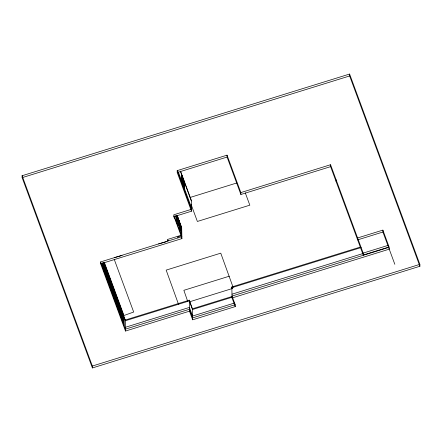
<?xml version="1.0" encoding="UTF-8"?>
<svg xmlns="http://www.w3.org/2000/svg" width="442" height="442" viewBox="0 0 442 442"><rect width="100%" height="100%" fill="white"/><g stroke="black" fill="none" stroke-linecap="round" stroke-linejoin="round"><path stroke-width="0.66" d="M22.1 175.734L349.605 74.046L419.861 264.355L419.9 266.266L92.395 367.954L22.139 177.645L22.1 175.734L92.356 366.042L92.395 367.954M22.139 177.645L349.644 75.958L349.605 74.046M174.689 216.47L174.502 218.575L173.811 216.702L191.502 211.21L177.225 172.54L177.192 170.629L227.039 155.153L240.857 192.579L240.896 194.491L330.599 166.64L330.566 164.728L240.857 192.579M177.225 172.54L227.077 157.065L227.039 155.153M181.308 174.855L183.949 181.684M181.314 175.142L181.645 175.043L184.408 182.524L184.292 187.988M181.529 180.507L181.645 175.043M184.076 182.629L184.408 182.524M236.835 182.949L190.264 197.414L190.275 198.154M174.463 216.663L181.452 234.912M180.839 227.343L181.303 227.194A120.218 14.846 72.8 0 0 176.982 215.315M180.922 227.564L181.364 227.431M181.308 235.194L167.286 239.547L167.689 240.641M125.489 331.052L125.279 320.041L189.275 300.168L189.485 311.179L125.489 331.052L100.671 263.824L100.638 261.913L181.861 236.697L181.375 235.382L180.933 235.52L181.082 235.923L177.645 236.989L177.977 237.901M122.097 255.476L114.445 257.625M166.242 241.768L158.595 243.918M100.671 263.824L181.9 238.608L181.684 227.597L177.314 215.762M229.271 276.211L183.866 290.311L187.706 301.405M382.877 230.116L357.6 237.962L357.639 239.873L382.91 232.028L382.877 230.116L389.198 247.249L389.236 249.161L232.056 297.963L235.243 306.588L192.668 319.804L189.485 311.179M232.056 297.963L231.846 286.952L360.534 246.995M361.202 247.537L231.862 287.692L232.243 288.725M232.42 288.499L189.845 301.715L189.861 302.461M363.23 255.012L363.191 253.1L388.463 245.255L388.501 247.166L363.23 255.012L330.599 166.64M125.418 327.284L189.414 307.417L192.596 316.041L234.514 303.024M231.984 294.195L362.86 253.564M232.022 296.052L388.54 247.454M192.668 319.804L192.458 308.792L232.409 296.389M232.426 297.129L192.469 309.538L189.287 300.914L125.29 320.781L103.815 262.609M232.702 297.897L235.205 304.676L192.629 317.892L189.447 309.267L125.451 329.141L100.638 261.913M92.356 366.042L419.861 264.355M349.644 75.958L419.9 266.266M382.91 232.028L394.828 264.299M330.566 164.728L363.191 253.1M245.288 192.872L249.824 205.171L197.375 221.459L191.099 204.464M227.077 157.065L240.896 194.491M231.846 286.952L232.227 287.985M180.563 171.142L191.292 200.198L191.502 211.21M180.342 171.242L191.303 200.939M181.85 178.159L184.303 184.8M181.75 180.441L184.513 187.922M178.308 171.894L191.43 207.442M177.192 170.629L191.463 209.298L173.772 214.79L173.811 216.702M176.999 215.624L181.701 228.337M176.596 215.403L177.855 218.818L177.839 217.9M176.601 215.646L177.861 219.066L177.922 222.105L176.446 218.121L176.402 215.69M175.64 215.939L176.275 217.646L176.225 215.21M175.645 216.182L176.275 217.889L176.336 220.934M181.275 233.569L181.264 226.459M174.728 218.508L181.491 236.824L181.303 227.194M181.9 238.608L181.242 235.619M168.728 240.774L168.579 240.365L167.297 240.768L167.446 241.172M189.275 300.168L192.458 308.792M114.246 259.399L133.677 312.035L123.948 315.505L104.279 262.233M104.041 262.509L125.279 320.041M103.715 263.001L123.953 317.82L124.103 325.478M103.472 262.603L123.959 318.107M103.478 262.874L104.373 265.299L104.434 268.653M102.312 262.902L103.213 265.465L103.279 268.819L102.157 265.786L102.108 263.101M181.137 226.967L178.993 221.011A108.102 13.348 72.8 0 0 177.032 215.69M336.152 179.861L336.191 181.778M235.205 304.676L235.243 306.588M233.105 287.311L220.757 253.161L166.164 270.112L178.507 304.262M184.353 187.303L184.259 182.303L181.806 175.662L181.949 180.734M184.209 182.231L184.292 188.11M183.082 179.181L183.126 181.552M183.132 181.679L183.176 184.054M182.982 178.911L183.126 183.982M181.419 174.822L181.529 180.629M181.132 226.818L181.148 227.74L179.662 222.834M181.297 234.652L181.22 231.271L179.745 227.287L179.806 230.326M181.065 226.624L181.214 234.227M179.485 222.359L179.502 223.282L178.016 218.376M179.629 229.851L179.568 226.812L178.098 222.829L178.159 225.868M177.982 225.392L177.922 222.348L176.452 218.365L176.513 221.409M174.839 215.729L174.866 216.945M174.463 216.541L174.502 218.575M123.837 321.201L123.771 317.848L122.649 314.814L122.716 318.163L123.837 321.334L123.904 324.688L122.782 321.649L122.716 318.301M122.611 317.881L122.544 314.527L121.423 311.494L121.489 314.842L122.611 318.013L122.677 321.367L121.556 318.334L121.489 314.98M121.075 313.721L121.009 310.367L119.887 307.334L119.953 310.682L121.075 313.853L121.141 317.207L120.02 314.168L119.953 310.82M119.848 310.4L119.782 307.046L118.66 304.013L118.727 307.361L119.848 310.533L119.915 313.886L118.793 310.848L118.727 307.499M118.246 306.063L118.185 302.709L117.064 299.676L117.124 303.03L118.252 306.196L118.312 309.549L117.191 306.516L117.13 303.162M117.02 302.742L116.959 299.389L115.837 296.355L115.898 299.709L117.025 302.875L117.086 306.229L115.97 303.195L115.903 299.842M115.484 298.582L115.423 295.228L114.301 292.195L114.362 295.543L115.489 298.715L115.55 302.068L114.428 299.03L114.367 295.681M114.257 295.262L114.196 291.908L113.075 288.875L113.135 292.223L114.263 295.394L114.323 298.748L113.207 295.709L113.141 292.361M112.721 291.101L112.66 287.748L111.539 284.714L111.599 288.062L112.727 291.234L112.787 294.587L111.671 291.549L111.605 288.201M111.495 287.781L111.434 284.427L110.312 281.394L110.378 284.742L111.5 287.913L111.566 291.267L110.445 288.228L110.378 284.88M109.959 283.615L109.898 280.267L108.776 277.228L108.837 280.582L109.964 283.753L110.025 287.101L108.909 284.068L108.843 280.714M108.732 280.3L108.671 276.946L107.55 273.907L107.616 277.261L108.738 280.432L108.804 283.786L107.682 280.747L107.616 277.394M107.196 276.134L107.135 272.786L106.014 269.747L106.08 273.101L107.202 276.272L107.268 279.62L106.146 276.587L106.08 273.233M105.975 272.813L105.909 269.465L104.787 266.427L104.853 269.78L105.975 272.952L106.041 276.3L104.92 273.267L104.853 269.913M103.262 262.935L103.317 265.62L104.439 268.786L104.505 272.139L103.384 269.106L103.317 265.752M103.157 262.653L103.213 265.333M101.914 263.476L101.953 265.487M177.132 216.392A120.218 14.846 72.8 0 1 177.695 217.917M178.259 219.447A120.218 14.846 72.8 0 1 178.634 220.475M178.822 220.994A120.218 14.846 72.8 0 1 181.076 227.265M179.507 223.525L178.038 219.541L178.093 222.58L179.568 226.564L179.507 223.525M181.154 227.984L179.684 224L179.739 227.044L181.214 231.028L181.154 227.984"/></g></svg>
